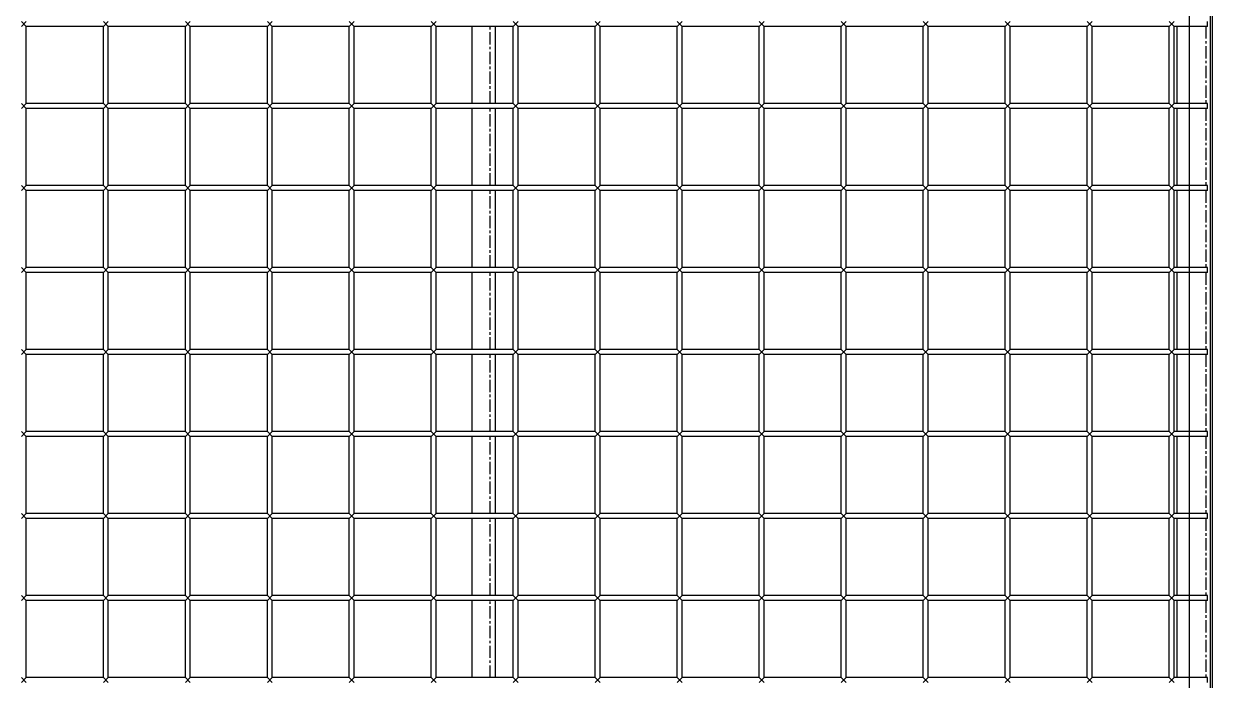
# Model space of a CAD drawing. Header units: millimetres. Extents: x -198529 to 244266, y -64 to 158464.
# Drawn here: x -167931 to -167203, y 120841 to 121241 of the extents above; entities that cross this region are included whole.
import ezdxf

# ---------------------------------------------------------------- set-up
doc = ezdxf.new("R2010")
doc.units = ezdxf.units.MM
doc.linetypes.add('CENTER', pattern=[12, 7.5, -1.5, 1.5, -1.5])
doc.layers.add('0-DCC', color=30, linetype='Continuous')
doc.layers.add('0-DCC-STRUC', color=180, linetype='Continuous')

# ---------------------------------------------------------------- blocks, each defined once
blk = doc.blocks.new('DCC2850x2300(左)')
at = {"color": 0, "linetype": 'Continuous'}
for p, q in [((50640, -74478.48), (50640, -72178.48)), ((50638.5, -72230.88), (50638.5, -74426.08)), ((49913.5, -72506.48), (49916.5, -72503.48)), ((49913.5, -72503.48), (49916.5, -72506.48)), ((49963.5, -72506.48), (49966.5, -72503.48)), ((49963.5, -72503.48), (49966.5, -72506.48)), ((50013.5, -72506.48), (50016.5, -72503.48)), ((50013.5, -72503.48), (50016.5, -72506.48)), ((50063.5, -72506.48), (50066.5, -72503.48)), ((50063.5, -72503.48), (50066.5, -72506.48)), ((50113.5, -72506.48), (50116.5, -72503.48)), ((50113.5, -72503.48), (50116.5, -72506.48)), ((50163.5, -72506.48), (50166.5, -72503.48)), ((50163.5, -72503.48), (50166.5, -72506.48)), ((50213.5, -72506.48), (50216.5, -72503.48)), ((50213.5, -72503.48), (50216.5, -72506.48)), ((50263.5, -72506.48), (50266.5, -72503.48)), ((50263.5, -72503.48), (50266.5, -72506.48)), ((50313.5, -72506.48), (50316.5, -72503.48)), ((50313.5, -72503.48), (50316.5, -72506.48)), ((50363.5, -72506.48), (50366.5, -72503.48)), ((50363.5, -72503.48), (50366.5, -72506.48)), ((50413.5, -72506.48), (50416.5, -72503.48)), ((50413.5, -72503.48), (50416.5, -72506.48)), ((50463.5, -72506.48), (50466.5, -72503.48)), ((50463.5, -72503.48), (50466.5, -72506.48)), ((50513.5, -72506.48), (50516.5, -72503.48)), ((50513.5, -72503.48), (50516.5, -72506.48)), ((50563.5, -72506.48), (50566.5, -72503.48)), ((50563.5, -72503.48), (50566.5, -72506.48)), ((50613.5, -72506.48), (50616.5, -72503.48)), ((50613.5, -72503.48), (50616.5, -72506.48)), ((50637, -72506.48), (50637, -72503.48)), ((49916.5, -72553.48), (49916.5, -72506.48)), ((49963.5, -72506.48), (49916.5, -72506.48)), ((49963.5, -72553.48), (49963.5, -72506.48)), ((49966.5, -72553.48), (49966.5, -72506.48)), ((50013.5, -72506.48), (49966.5, -72506.48)), ((50013.5, -72553.48), (50013.5, -72506.48)), ((50016.5, -72553.48), (50016.5, -72506.48)), ((50063.5, -72506.48), (50016.5, -72506.48)), ((50063.5, -72553.48), (50063.5, -72506.48)), ((50066.5, -72553.48), (50066.5, -72506.48)), ((50113.5, -72506.48), (50066.5, -72506.48)), ((50113.5, -72553.48), (50113.5, -72506.48)), ((50116.5, -72553.48), (50116.5, -72506.48)), ((50163.5, -72506.48), (50116.5, -72506.48)), ((50163.5, -72553.48), (50163.5, -72506.48)), ((50166.5, -72553.48), (50166.5, -72506.48)), ((50213.5, -72506.48), (50166.5, -72506.48)), ((50188.5, -72553.48), (50188.5, -72506.48)), ((50202.5, -72506.48), (50202.5, -72553.48)), ((50213.5, -72553.48), (50213.5, -72506.48)), ((50216.5, -72553.48), (50216.5, -72506.48)), ((50263.5, -72506.48), (50216.5, -72506.48)), ((50263.5, -72553.48), (50263.5, -72506.48)), ((50266.5, -72553.48), (50266.5, -72506.48)), ((50313.5, -72506.48), (50266.5, -72506.48)), ((50313.5, -72553.48), (50313.5, -72506.48)), ((50316.5, -72553.48), (50316.5, -72506.48)), ((50363.5, -72506.48), (50316.5, -72506.48)), ((50363.5, -72553.48), (50363.5, -72506.48)), ((50366.5, -72553.48), (50366.5, -72506.48)), ((50413.5, -72506.48), (50366.5, -72506.48)), ((50413.5, -72553.48), (50413.5, -72506.48)), ((50416.5, -72553.48), (50416.5, -72506.48)), ((50463.5, -72506.48), (50416.5, -72506.48)), ((50463.5, -72553.48), (50463.5, -72506.48)), ((50513.5, -72506.48), (50466.5, -72506.48)), ((50466.5, -72553.48), (50466.5, -72506.48)), ((50513.5, -72553.48), (50513.5, -72506.48)), ((50563.5, -72506.48), (50516.5, -72506.48)), ((50516.5, -72553.48), (50516.5, -72506.48)), ((50563.5, -72553.48), (50563.5, -72506.48)), ((50566.5, -72553.48), (50566.5, -72506.48)), ((50613.5, -72506.48), (50566.5, -72506.48)), ((50613.5, -72553.48), (50613.5, -72506.48)), ((50637, -72506.48), (50616.5, -72506.48)), ((50616.5, -72553.48), (50616.5, -72506.48)), ((50618.5, -72553.48), (50618.5, -72506.48)), ((49913.5, -72556.48), (49916.5, -72553.48)), ((49913.5, -72553.48), (49916.5, -72556.48)), ((49963.5, -72553.48), (49916.5, -72553.48)), ((49963.5, -72556.48), (49966.5, -72553.48)), ((49963.5, -72553.48), (49966.5, -72556.48)), ((50013.5, -72553.48), (49966.5, -72553.48)), ((50013.5, -72556.48), (50016.5, -72553.48)), ((50013.5, -72553.48), (50016.5, -72556.48)), ((50063.5, -72553.48), (50016.5, -72553.48)), ((50063.5, -72556.48), (50066.5, -72553.48)), ((50063.5, -72553.48), (50066.5, -72556.48)), ((50113.5, -72553.48), (50066.5, -72553.48)), ((50113.5, -72556.48), (50116.5, -72553.48)), ((50113.5, -72553.48), (50116.5, -72556.48)), ((50163.5, -72553.48), (50116.5, -72553.48)), ((50163.5, -72556.48), (50166.5, -72553.48)), ((50163.5, -72553.48), (50166.5, -72556.48)), ((50213.5, -72553.48), (50166.5, -72553.48)), ((50213.5, -72556.48), (50216.5, -72553.48)), ((50213.5, -72553.48), (50216.5, -72556.48)), ((50263.5, -72553.48), (50216.5, -72553.48)), ((50263.5, -72556.48), (50266.5, -72553.48)), ((50263.5, -72553.48), (50266.5, -72556.48)), ((50313.5, -72553.48), (50266.5, -72553.48)), ((50313.5, -72556.48), (50316.5, -72553.48)), ((50313.5, -72553.48), (50316.5, -72556.48)), ((50363.5, -72553.48), (50316.5, -72553.48)), ((50363.5, -72556.48), (50366.5, -72553.48)), ((50363.5, -72553.48), (50366.5, -72556.48)), ((50413.5, -72553.48), (50366.5, -72553.48)), ((50413.5, -72556.48), (50416.5, -72553.48)), ((50413.5, -72553.48), (50416.5, -72556.48)), ((50463.5, -72553.48), (50416.5, -72553.48)), ((50463.5, -72556.48), (50466.5, -72553.48)), ((50463.5, -72553.48), (50466.5, -72556.48)), ((50513.5, -72553.48), (50466.5, -72553.48)), ((50513.5, -72556.48), (50516.5, -72553.48)), ((50513.5, -72553.48), (50516.5, -72556.48)), ((50563.5, -72553.48), (50516.5, -72553.48)), ((50563.5, -72556.48), (50566.5, -72553.48)), ((50563.5, -72553.48), (50566.5, -72556.48)), ((50613.5, -72553.48), (50566.5, -72553.48)), ((50613.5, -72556.48), (50616.5, -72553.48)), ((50613.5, -72553.48), (50616.5, -72556.48)), ((50637, -72553.48), (50616.5, -72553.48)), ((50637, -72556.48), (50637, -72553.48)), ((49916.5, -72603.48), (49916.5, -72556.48)), ((49963.5, -72556.48), (49916.5, -72556.48)), ((49963.5, -72603.48), (49963.5, -72556.48)), ((49966.5, -72603.48), (49966.5, -72556.48)), ((50013.5, -72556.48), (49966.5, -72556.48)), ((50013.5, -72603.48), (50013.5, -72556.48)), ((50016.5, -72603.48), (50016.5, -72556.48)), ((50063.5, -72556.48), (50016.5, -72556.48)), ((50063.5, -72603.48), (50063.5, -72556.48)), ((50066.5, -72603.48), (50066.5, -72556.48)), ((50113.5, -72556.48), (50066.5, -72556.48)), ((50113.5, -72603.48), (50113.5, -72556.48)), ((50116.5, -72603.48), (50116.5, -72556.48)), ((50163.5, -72556.48), (50116.5, -72556.48)), ((50163.5, -72603.48), (50163.5, -72556.48)), ((50166.5, -72603.48), (50166.5, -72556.48)), ((50213.5, -72556.48), (50166.5, -72556.48)), ((50188.5, -72603.48), (50188.5, -72556.48)), ((50202.5, -72556.48), (50202.5, -72603.48)), ((50213.5, -72603.48), (50213.5, -72556.48)), ((50216.5, -72603.48), (50216.5, -72556.48)), ((50263.5, -72556.48), (50216.5, -72556.48)), ((50263.5, -72603.48), (50263.5, -72556.48)), ((50266.5, -72603.48), (50266.5, -72556.48)), ((50313.5, -72556.48), (50266.5, -72556.48)), ((50313.5, -72603.48), (50313.5, -72556.48)), ((50316.5, -72603.48), (50316.5, -72556.48)), ((50363.5, -72556.48), (50316.5, -72556.48)), ((50363.5, -72603.48), (50363.5, -72556.48)), ((50366.5, -72603.48), (50366.5, -72556.48)), ((50413.5, -72556.48), (50366.5, -72556.48)), ((50413.5, -72603.48), (50413.5, -72556.48)), ((50416.5, -72603.48), (50416.5, -72556.48)), ((50463.5, -72556.48), (50416.5, -72556.48)), ((50463.5, -72603.48), (50463.5, -72556.48)), ((50513.5, -72556.48), (50466.5, -72556.48)), ((50466.5, -72603.48), (50466.5, -72556.48)), ((50513.5, -72603.48), (50513.5, -72556.48)), ((50563.5, -72556.48), (50516.5, -72556.48)), ((50516.5, -72603.48), (50516.5, -72556.48)), ((50563.5, -72603.48), (50563.5, -72556.48)), ((50566.5, -72603.48), (50566.5, -72556.48)), ((50613.5, -72556.48), (50566.5, -72556.48)), ((50613.5, -72603.48), (50613.5, -72556.48)), ((50637, -72556.48), (50616.5, -72556.48)), ((50616.5, -72603.48), (50616.5, -72556.48)), ((50618.5, -72603.48), (50618.5, -72556.48)), ((49913.5, -72606.48), (49916.5, -72603.48)), ((49913.5, -72603.48), (49916.5, -72606.48)), ((49963.5, -72603.48), (49916.5, -72603.48)), ((49963.5, -72606.48), (49966.5, -72603.48)), ((49963.5, -72603.48), (49966.5, -72606.48)), ((50013.5, -72603.48), (49966.5, -72603.48)), ((50013.5, -72606.48), (50016.5, -72603.48)), ((50013.5, -72603.48), (50016.5, -72606.48)), ((50063.5, -72603.48), (50016.5, -72603.48)), ((50063.5, -72606.48), (50066.5, -72603.48)), ((50063.5, -72603.48), (50066.5, -72606.48)), ((50113.5, -72603.48), (50066.5, -72603.48)), ((50113.5, -72606.48), (50116.5, -72603.48)), ((50113.5, -72603.48), (50116.5, -72606.48)), ((50163.5, -72603.48), (50116.5, -72603.48)), ((50163.5, -72606.48), (50166.5, -72603.48)), ((50163.5, -72603.48), (50166.5, -72606.48)), ((50213.5, -72603.48), (50166.5, -72603.48)), ((50213.5, -72606.48), (50216.5, -72603.48)), ((50213.5, -72603.48), (50216.5, -72606.48)), ((50263.5, -72603.48), (50216.5, -72603.48)), ((50263.5, -72606.48), (50266.5, -72603.48)), ((50263.5, -72603.48), (50266.5, -72606.48)), ((50313.5, -72603.48), (50266.5, -72603.48)), ((50313.5, -72606.48), (50316.5, -72603.48)), ((50313.5, -72603.48), (50316.5, -72606.48)), ((50363.5, -72603.48), (50316.5, -72603.48)), ((50363.5, -72606.48), (50366.5, -72603.48)), ((50363.5, -72603.48), (50366.5, -72606.48)), ((50413.5, -72603.48), (50366.5, -72603.48)), ((50413.5, -72606.48), (50416.5, -72603.48)), ((50413.5, -72603.48), (50416.5, -72606.48)), ((50463.5, -72603.48), (50416.5, -72603.48)), ((50463.5, -72606.48), (50466.5, -72603.48)), ((50463.5, -72603.48), (50466.5, -72606.48)), ((50513.5, -72603.48), (50466.5, -72603.48)), ((50513.5, -72606.48), (50516.5, -72603.48)), ((50513.5, -72603.48), (50516.5, -72606.48)), ((50563.5, -72603.48), (50516.5, -72603.48)), ((50563.5, -72606.48), (50566.5, -72603.48)), ((50563.5, -72603.48), (50566.5, -72606.48)), ((50613.5, -72603.48), (50566.5, -72603.48)), ((50613.5, -72606.48), (50616.5, -72603.48)), ((50613.5, -72603.48), (50616.5, -72606.48)), ((50637, -72603.48), (50616.5, -72603.48)), ((50637, -72606.48), (50637, -72603.48)), ((49916.5, -72653.48), (49916.5, -72606.48)), ((49963.5, -72606.48), (49916.5, -72606.48)), ((49963.5, -72653.48), (49963.5, -72606.48)), ((49966.5, -72653.48), (49966.5, -72606.48)), ((50013.5, -72606.48), (49966.5, -72606.48)), ((50013.5, -72653.48), (50013.5, -72606.48)), ((50016.5, -72653.48), (50016.5, -72606.48)), ((50063.5, -72606.48), (50016.5, -72606.48)), ((50063.5, -72653.48), (50063.5, -72606.48)), ((50066.5, -72653.48), (50066.5, -72606.48)), ((50113.5, -72606.48), (50066.5, -72606.48)), ((50113.5, -72653.48), (50113.5, -72606.48)), ((50116.5, -72653.48), (50116.5, -72606.48)), ((50163.5, -72606.48), (50116.5, -72606.48)), ((50163.5, -72653.48), (50163.5, -72606.48)), ((50166.5, -72653.48), (50166.5, -72606.48)), ((50213.5, -72606.48), (50166.5, -72606.48)), ((50188.5, -72653.48), (50188.5, -72606.48)), ((50202.5, -72606.48), (50202.5, -72653.48)), ((50213.5, -72653.48), (50213.5, -72606.48)), ((50216.5, -72653.48), (50216.5, -72606.48)), ((50263.5, -72606.48), (50216.5, -72606.48)), ((50263.5, -72653.48), (50263.5, -72606.48)), ((50266.5, -72653.48), (50266.5, -72606.48)), ((50313.5, -72606.48), (50266.5, -72606.48)), ((50313.5, -72653.48), (50313.5, -72606.48)), ((50316.5, -72653.48), (50316.5, -72606.48)), ((50363.5, -72606.48), (50316.5, -72606.48)), ((50363.5, -72653.48), (50363.5, -72606.48)), ((50366.5, -72653.48), (50366.5, -72606.48)), ((50413.5, -72606.48), (50366.5, -72606.48)), ((50413.5, -72653.48), (50413.5, -72606.48)), ((50416.5, -72653.48), (50416.5, -72606.48)), ((50463.5, -72606.48), (50416.5, -72606.48)), ((50463.5, -72653.48), (50463.5, -72606.48)), ((50513.5, -72606.48), (50466.5, -72606.48)), ((50466.5, -72653.48), (50466.5, -72606.48)), ((50513.5, -72653.48), (50513.5, -72606.48)), ((50563.5, -72606.48), (50516.5, -72606.48)), ((50516.5, -72653.48), (50516.5, -72606.48)), ((50563.5, -72653.48), (50563.5, -72606.48)), ((50566.5, -72653.48), (50566.5, -72606.48)), ((50613.5, -72606.48), (50566.5, -72606.48)), ((50613.5, -72653.48), (50613.5, -72606.48)), ((50637, -72606.48), (50616.5, -72606.48)), ((50616.5, -72653.48), (50616.5, -72606.48)), ((50618.5, -72653.48), (50618.5, -72606.48)), ((49913.5, -72656.48), (49916.5, -72653.48)), ((49913.5, -72653.48), (49916.5, -72656.48)), ((49963.5, -72653.48), (49916.5, -72653.48)), ((49916.5, -72703.48), (49916.5, -72656.48)), ((49963.5, -72656.48), (49916.5, -72656.48)), ((49963.5, -72656.48), (49966.5, -72653.48)), ((49963.5, -72653.48), (49966.5, -72656.48)), ((49963.5, -72703.48), (49963.5, -72656.48)), ((50013.5, -72653.48), (49966.5, -72653.48)), ((49966.5, -72703.48), (49966.5, -72656.48)), ((50013.5, -72656.48), (49966.5, -72656.48)), ((50013.5, -72656.48), (50016.5, -72653.48)), ((50013.5, -72653.48), (50016.5, -72656.48)), ((50013.5, -72703.48), (50013.5, -72656.48)), ((50063.5, -72653.48), (50016.5, -72653.48)), ((50016.5, -72703.48), (50016.5, -72656.48)), ((50063.5, -72656.48), (50016.5, -72656.48)), ((50063.5, -72656.48), (50066.5, -72653.48)), ((50063.5, -72653.48), (50066.5, -72656.48)), ((50063.5, -72703.48), (50063.5, -72656.48)), ((50113.5, -72653.48), (50066.5, -72653.48)), ((50066.5, -72703.48), (50066.5, -72656.48)), ((50113.5, -72656.48), (50066.5, -72656.48)), ((50113.5, -72656.48), (50116.5, -72653.48)), ((50113.5, -72653.48), (50116.5, -72656.48)), ((50113.5, -72703.48), (50113.5, -72656.48)), ((50163.5, -72653.48), (50116.5, -72653.48)), ((50116.5, -72703.48), (50116.5, -72656.48)), ((50163.5, -72656.48), (50116.5, -72656.48)), ((50163.5, -72656.48), (50166.5, -72653.48)), ((50163.5, -72653.48), (50166.5, -72656.48)), ((50163.5, -72703.48), (50163.5, -72656.48)), ((50213.5, -72653.48), (50166.5, -72653.48)), ((50166.5, -72703.48), (50166.5, -72656.48)), ((50213.5, -72656.48), (50166.5, -72656.48)), ((50188.5, -72703.48), (50188.5, -72656.48)), ((50202.5, -72656.48), (50202.5, -72703.48)), ((50213.5, -72656.48), (50216.5, -72653.48)), ((50213.5, -72653.48), (50216.5, -72656.48)), ((50213.5, -72703.48), (50213.5, -72656.48)), ((50263.5, -72653.48), (50216.5, -72653.48)), ((50216.5, -72703.48), (50216.5, -72656.48)), ((50263.5, -72656.48), (50216.5, -72656.48)), ((50263.5, -72656.48), (50266.5, -72653.48)), ((50263.5, -72653.48), (50266.5, -72656.48)), ((50263.5, -72703.48), (50263.5, -72656.48)), ((50313.5, -72653.48), (50266.5, -72653.48)), ((50266.5, -72703.48), (50266.5, -72656.48)), ((50313.5, -72656.48), (50266.5, -72656.48)), ((50313.5, -72656.48), (50316.5, -72653.48)), ((50313.5, -72653.48), (50316.5, -72656.48)), ((50313.5, -72703.48), (50313.5, -72656.48)), ((50363.5, -72653.48), (50316.5, -72653.48)), ((50316.5, -72703.48), (50316.5, -72656.48)), ((50363.5, -72656.48), (50316.5, -72656.48)), ((50363.5, -72656.48), (50366.5, -72653.48)), ((50363.5, -72653.48), (50366.5, -72656.48)), ((50363.5, -72703.48), (50363.5, -72656.48)), ((50413.5, -72653.48), (50366.5, -72653.48)), ((50413.5, -72656.48), (50366.5, -72656.48)), ((50366.5, -72703.48), (50366.5, -72656.48)), ((50413.5, -72656.48), (50416.5, -72653.48)), ((50413.5, -72653.48), (50416.5, -72656.48)), ((50413.5, -72703.48), (50413.5, -72656.48)), ((50463.5, -72653.48), (50416.5, -72653.48)), ((50463.5, -72656.48), (50416.5, -72656.48)), ((50416.5, -72703.48), (50416.5, -72656.48)), ((50463.5, -72656.48), (50466.5, -72653.48)), ((50463.5, -72653.48), (50466.5, -72656.48)), ((50463.5, -72703.48), (50463.5, -72656.48)), ((50513.5, -72653.48), (50466.5, -72653.48)), ((50513.5, -72656.48), (50466.5, -72656.48)), ((50466.5, -72703.48), (50466.5, -72656.48)), ((50513.5, -72656.48), (50516.5, -72653.48)), ((50513.5, -72653.48), (50516.5, -72656.48)), ((50513.5, -72703.48), (50513.5, -72656.48)), ((50563.5, -72653.48), (50516.5, -72653.48)), ((50563.5, -72656.48), (50516.5, -72656.48)), ((50516.5, -72703.48), (50516.5, -72656.48)), ((50563.5, -72656.48), (50566.5, -72653.48)), ((50563.5, -72653.48), (50566.5, -72656.48)), ((50563.5, -72703.48), (50563.5, -72656.48)), ((50613.5, -72653.48), (50566.5, -72653.48)), ((50566.5, -72703.48), (50566.5, -72656.48)), ((50613.5, -72656.48), (50566.5, -72656.48)), ((50613.5, -72656.48), (50616.5, -72653.48)), ((50613.5, -72653.48), (50616.5, -72656.48)), ((50613.5, -72703.48), (50613.5, -72656.48)), ((50637, -72653.48), (50616.5, -72653.48)), ((50637, -72656.48), (50616.5, -72656.48)), ((50616.5, -72703.48), (50616.5, -72656.48)), ((50618.5, -72703.48), (50618.5, -72656.48)), ((50637, -72656.48), (50637, -72653.48)), ((49913.5, -72706.48), (49916.5, -72703.48)), ((49913.5, -72703.48), (49916.5, -72706.48)), ((49963.5, -72703.48), (49916.5, -72703.48)), ((49916.5, -72753.48), (49916.5, -72706.48)), ((49963.5, -72706.48), (49916.5, -72706.48)), ((49963.5, -72706.48), (49966.5, -72703.48)), ((49963.5, -72703.48), (49966.5, -72706.48)), ((49963.5, -72753.48), (49963.5, -72706.48)), ((50013.5, -72703.48), (49966.5, -72703.48)), ((49966.5, -72753.48), (49966.5, -72706.48)), ((50013.5, -72706.48), (49966.5, -72706.48)), ((50013.5, -72706.48), (50016.5, -72703.48)), ((50013.5, -72703.48), (50016.5, -72706.48)), ((50013.5, -72753.48), (50013.5, -72706.48)), ((50063.5, -72703.48), (50016.5, -72703.48)), ((50016.5, -72753.48), (50016.5, -72706.48)), ((50063.5, -72706.48), (50016.5, -72706.48)), ((50063.5, -72706.48), (50066.5, -72703.48)), ((50063.5, -72703.48), (50066.5, -72706.48)), ((50063.5, -72753.48), (50063.5, -72706.48)), ((50113.5, -72703.48), (50066.5, -72703.48)), ((50066.5, -72753.48), (50066.5, -72706.48)), ((50113.5, -72706.48), (50066.5, -72706.48)), ((50113.5, -72706.48), (50116.5, -72703.48)), ((50113.5, -72703.48), (50116.5, -72706.48)), ((50113.5, -72753.48), (50113.5, -72706.48)), ((50163.5, -72703.48), (50116.5, -72703.48)), ((50116.5, -72753.48), (50116.5, -72706.48)), ((50163.5, -72706.48), (50116.5, -72706.48)), ((50163.5, -72706.48), (50166.5, -72703.48)), ((50163.5, -72703.48), (50166.5, -72706.48)), ((50163.5, -72753.48), (50163.5, -72706.48)), ((50213.5, -72703.48), (50166.5, -72703.48)), ((50166.5, -72753.48), (50166.5, -72706.48)), ((50213.5, -72706.48), (50166.5, -72706.48)), ((50188.5, -72753.48), (50188.5, -72706.48)), ((50202.5, -72706.48), (50202.5, -72753.48)), ((50213.5, -72706.48), (50216.5, -72703.48)), ((50213.5, -72703.48), (50216.5, -72706.48)), ((50213.5, -72753.48), (50213.5, -72706.48)), ((50263.5, -72703.48), (50216.5, -72703.48)), ((50216.5, -72753.48), (50216.5, -72706.48)), ((50263.5, -72706.48), (50216.5, -72706.48)), ((50263.5, -72706.48), (50266.5, -72703.48)), ((50263.5, -72703.48), (50266.5, -72706.48)), ((50263.5, -72753.48), (50263.5, -72706.48)), ((50313.5, -72703.48), (50266.5, -72703.48)), ((50266.5, -72753.48), (50266.5, -72706.48)), ((50313.5, -72706.48), (50266.5, -72706.48)), ((50313.5, -72706.48), (50316.5, -72703.48)), ((50313.5, -72703.48), (50316.5, -72706.48)), ((50313.5, -72753.48), (50313.5, -72706.48)), ((50363.5, -72703.48), (50316.5, -72703.48)), ((50316.5, -72753.48), (50316.5, -72706.48)), ((50363.5, -72706.48), (50316.5, -72706.48)), ((50363.5, -72706.48), (50366.5, -72703.48)), ((50363.5, -72703.48), (50366.5, -72706.48)), ((50363.5, -72753.48), (50363.5, -72706.48)), ((50413.5, -72703.48), (50366.5, -72703.48)), ((50413.5, -72706.48), (50366.5, -72706.48)), ((50366.5, -72753.48), (50366.5, -72706.48)), ((50413.5, -72706.48), (50416.5, -72703.48)), ((50413.5, -72703.48), (50416.5, -72706.48)), ((50413.5, -72753.48), (50413.5, -72706.48)), ((50463.5, -72703.48), (50416.5, -72703.48)), ((50463.5, -72706.48), (50416.5, -72706.48)), ((50416.5, -72753.48), (50416.5, -72706.48)), ((50463.5, -72706.48), (50466.5, -72703.48)), ((50463.5, -72703.48), (50466.5, -72706.48)), ((50463.5, -72753.48), (50463.5, -72706.48)), ((50513.5, -72703.48), (50466.5, -72703.48)), ((50513.5, -72706.48), (50466.5, -72706.48)), ((50466.5, -72753.48), (50466.5, -72706.48)), ((50513.5, -72706.48), (50516.5, -72703.48)), ((50513.5, -72703.48), (50516.5, -72706.48)), ((50513.5, -72753.48), (50513.5, -72706.48)), ((50563.5, -72703.48), (50516.5, -72703.48)), ((50563.5, -72706.48), (50516.5, -72706.48)), ((50516.5, -72753.48), (50516.5, -72706.48)), ((50563.5, -72706.48), (50566.5, -72703.48)), ((50563.5, -72703.48), (50566.5, -72706.48)), ((50563.5, -72753.48), (50563.5, -72706.48)), ((50613.5, -72703.48), (50566.5, -72703.48)), ((50566.5, -72753.48), (50566.5, -72706.48)), ((50613.5, -72706.48), (50566.5, -72706.48)), ((50613.5, -72706.48), (50616.5, -72703.48)), ((50613.5, -72703.48), (50616.5, -72706.48)), ((50613.5, -72753.48), (50613.5, -72706.48)), ((50637, -72703.48), (50616.5, -72703.48)), ((50637, -72706.48), (50616.5, -72706.48)), ((50616.5, -72753.48), (50616.5, -72706.48)), ((50618.5, -72753.48), (50618.5, -72706.48)), ((50637, -72706.48), (50637, -72703.48)), ((49913.5, -72756.48), (49916.5, -72753.48)), ((49913.5, -72753.48), (49916.5, -72756.48)), ((49963.5, -72753.48), (49916.5, -72753.48)), ((49916.5, -72803.48), (49916.5, -72756.48)), ((49963.5, -72756.48), (49916.5, -72756.48)), ((49963.5, -72756.48), (49966.5, -72753.48)), ((49963.5, -72753.48), (49966.5, -72756.48)), ((49963.5, -72803.48), (49963.5, -72756.48)), ((50013.5, -72753.48), (49966.5, -72753.48)), ((49966.5, -72803.48), (49966.5, -72756.48)), ((50013.5, -72756.48), (49966.5, -72756.48)), ((50013.5, -72756.48), (50016.5, -72753.48)), ((50013.5, -72753.48), (50016.5, -72756.48)), ((50013.5, -72803.48), (50013.5, -72756.48)), ((50063.5, -72753.48), (50016.5, -72753.48)), ((50016.5, -72803.48), (50016.5, -72756.48)), ((50063.5, -72756.48), (50016.5, -72756.48)), ((50063.5, -72756.48), (50066.5, -72753.48)), ((50063.5, -72753.48), (50066.5, -72756.48)), ((50063.5, -72803.48), (50063.5, -72756.48)), ((50113.5, -72753.48), (50066.5, -72753.48)), ((50066.5, -72803.48), (50066.5, -72756.48)), ((50113.5, -72756.48), (50066.5, -72756.48)), ((50113.5, -72756.48), (50116.5, -72753.48)), ((50113.5, -72753.48), (50116.5, -72756.48)), ((50113.5, -72803.48), (50113.5, -72756.48)), ((50163.5, -72753.48), (50116.5, -72753.48)), ((50116.5, -72803.48), (50116.5, -72756.48)), ((50163.5, -72756.48), (50116.5, -72756.48)), ((50163.5, -72756.48), (50166.5, -72753.48)), ((50163.5, -72753.48), (50166.5, -72756.48)), ((50163.5, -72803.48), (50163.5, -72756.48)), ((50213.5, -72753.48), (50166.5, -72753.48)), ((50166.5, -72803.48), (50166.5, -72756.48)), ((50213.5, -72756.48), (50166.5, -72756.48)), ((50188.5, -72803.48), (50188.5, -72756.48)), ((50202.5, -72756.48), (50202.5, -72803.48)), ((50213.5, -72756.48), (50216.5, -72753.48)), ((50213.5, -72753.48), (50216.5, -72756.48)), ((50213.5, -72803.48), (50213.5, -72756.48)), ((50263.5, -72753.48), (50216.5, -72753.48)), ((50263.5, -72756.48), (50216.5, -72756.48)), ((50216.5, -72803.48), (50216.5, -72756.48)), ((50263.5, -72756.48), (50266.5, -72753.48)), ((50263.5, -72753.48), (50266.5, -72756.48)), ((50263.5, -72803.48), (50263.5, -72756.48)), ((50313.5, -72753.48), (50266.5, -72753.48)), ((50313.5, -72756.48), (50266.5, -72756.48)), ((50266.5, -72803.48), (50266.5, -72756.48)), ((50313.5, -72756.48), (50316.5, -72753.48)), ((50313.5, -72753.48), (50316.5, -72756.48)), ((50313.5, -72803.48), (50313.5, -72756.48)), ((50363.5, -72753.48), (50316.5, -72753.48)), ((50363.5, -72756.48), (50316.5, -72756.48)), ((50316.5, -72803.48), (50316.5, -72756.48)), ((50363.5, -72756.48), (50366.5, -72753.48)), ((50363.5, -72753.48), (50366.5, -72756.48)), ((50363.5, -72803.48), (50363.5, -72756.48)), ((50413.5, -72753.48), (50366.5, -72753.48)), ((50413.5, -72756.48), (50366.5, -72756.48)), ((50366.5, -72803.48), (50366.5, -72756.48)), ((50413.5, -72756.48), (50416.5, -72753.48)), ((50413.5, -72753.48), (50416.5, -72756.48)), ((50413.5, -72803.48), (50413.5, -72756.48)), ((50463.5, -72753.48), (50416.5, -72753.48)), ((50463.5, -72756.48), (50416.5, -72756.48)), ((50416.5, -72803.48), (50416.5, -72756.48)), ((50463.5, -72756.48), (50466.5, -72753.48)), ((50463.5, -72753.48), (50466.5, -72756.48)), ((50463.5, -72803.48), (50463.5, -72756.48)), ((50513.5, -72753.48), (50466.5, -72753.48)), ((50513.5, -72756.48), (50466.5, -72756.48)), ((50466.5, -72803.48), (50466.5, -72756.48)), ((50513.5, -72756.48), (50516.5, -72753.48)), ((50513.5, -72753.48), (50516.5, -72756.48)), ((50513.5, -72803.48), (50513.5, -72756.48)), ((50563.5, -72753.48), (50516.5, -72753.48)), ((50563.5, -72756.48), (50516.5, -72756.48)), ((50516.5, -72803.48), (50516.5, -72756.48)), ((50563.5, -72756.48), (50566.5, -72753.48)), ((50563.5, -72753.48), (50566.5, -72756.48)), ((50563.5, -72803.48), (50563.5, -72756.48)), ((50613.5, -72753.48), (50566.5, -72753.48)), ((50566.5, -72803.48), (50566.5, -72756.48)), ((50613.5, -72756.48), (50566.5, -72756.48)), ((50613.5, -72756.48), (50616.5, -72753.48)), ((50613.5, -72753.48), (50616.5, -72756.48)), ((50613.5, -72803.48), (50613.5, -72756.48)), ((50637, -72753.48), (50616.5, -72753.48)), ((50637, -72756.48), (50616.5, -72756.48)), ((50616.5, -72803.48), (50616.5, -72756.48)), ((50618.5, -72803.48), (50618.5, -72756.48)), ((50637, -72756.48), (50637, -72753.48)), ((49913.5, -72806.48), (49916.5, -72803.48)), ((49913.5, -72803.48), (49916.5, -72806.48)), ((49963.5, -72803.48), (49916.5, -72803.48)), ((49916.5, -72853.48), (49916.5, -72806.48)), ((49963.5, -72806.48), (49916.5, -72806.48)), ((49963.5, -72806.48), (49966.5, -72803.48)), ((49963.5, -72803.48), (49966.5, -72806.48)), ((49963.5, -72853.48), (49963.5, -72806.48)), ((50013.5, -72803.48), (49966.5, -72803.48)), ((49966.5, -72853.48), (49966.5, -72806.48)), ((50013.5, -72806.48), (49966.5, -72806.48)), ((50013.5, -72806.48), (50016.5, -72803.48)), ((50013.5, -72803.48), (50016.5, -72806.48)), ((50013.5, -72853.48), (50013.5, -72806.48)), ((50063.5, -72803.48), (50016.5, -72803.48)), ((50016.5, -72853.48), (50016.5, -72806.48)), ((50063.5, -72806.48), (50016.5, -72806.48)), ((50063.5, -72806.48), (50066.5, -72803.48)), ((50063.5, -72803.48), (50066.5, -72806.48)), ((50063.5, -72853.48), (50063.5, -72806.48)), ((50113.5, -72803.48), (50066.5, -72803.48)), ((50066.5, -72853.48), (50066.5, -72806.48)), ((50113.5, -72806.48), (50066.5, -72806.48)), ((50113.5, -72806.48), (50116.5, -72803.48)), ((50113.5, -72803.48), (50116.5, -72806.48)), ((50113.5, -72853.48), (50113.5, -72806.48)), ((50163.5, -72803.48), (50116.5, -72803.48)), ((50116.5, -72853.48), (50116.5, -72806.48)), ((50163.5, -72806.48), (50116.5, -72806.48)), ((50163.5, -72806.48), (50166.5, -72803.48)), ((50163.5, -72803.48), (50166.5, -72806.48)), ((50163.5, -72853.48), (50163.5, -72806.48)), ((50213.5, -72803.48), (50166.5, -72803.48)), ((50166.5, -72853.48), (50166.5, -72806.48)), ((50213.5, -72806.48), (50166.5, -72806.48)), ((50188.5, -72853.48), (50188.5, -72806.48)), ((50202.5, -72806.48), (50202.5, -72853.48)), ((50213.5, -72806.48), (50216.5, -72803.48)), ((50213.5, -72803.48), (50216.5, -72806.48)), ((50213.5, -72853.48), (50213.5, -72806.48)), ((50263.5, -72803.48), (50216.5, -72803.48)), ((50263.5, -72806.48), (50216.5, -72806.48)), ((50216.5, -72853.48), (50216.5, -72806.48)), ((50263.5, -72806.48), (50266.5, -72803.48)), ((50263.5, -72803.48), (50266.5, -72806.48)), ((50263.5, -72853.48), (50263.5, -72806.48)), ((50313.5, -72803.48), (50266.5, -72803.48)), ((50313.5, -72806.48), (50266.5, -72806.48)), ((50266.5, -72853.48), (50266.5, -72806.48)), ((50313.5, -72806.48), (50316.5, -72803.48)), ((50313.5, -72803.48), (50316.5, -72806.48)), ((50313.5, -72853.48), (50313.5, -72806.48)), ((50363.5, -72803.48), (50316.5, -72803.48)), ((50363.5, -72806.48), (50316.5, -72806.48)), ((50316.5, -72853.48), (50316.5, -72806.48)), ((50363.5, -72806.48), (50366.5, -72803.48)), ((50363.5, -72803.48), (50366.5, -72806.48)), ((50363.5, -72853.48), (50363.5, -72806.48)), ((50413.5, -72803.48), (50366.5, -72803.48)), ((50413.5, -72806.48), (50366.5, -72806.48)), ((50366.5, -72853.48), (50366.5, -72806.48)), ((50413.5, -72806.48), (50416.5, -72803.48)), ((50413.5, -72803.48), (50416.5, -72806.48)), ((50413.5, -72853.48), (50413.5, -72806.48)), ((50463.5, -72803.48), (50416.5, -72803.48)), ((50463.5, -72806.48), (50416.5, -72806.48)), ((50416.5, -72853.48), (50416.5, -72806.48)), ((50463.5, -72806.48), (50466.5, -72803.48)), ((50463.5, -72803.48), (50466.5, -72806.48)), ((50463.5, -72853.48), (50463.5, -72806.48)), ((50513.5, -72803.48), (50466.5, -72803.48)), ((50513.5, -72806.48), (50466.5, -72806.48)), ((50466.5, -72853.48), (50466.5, -72806.48)), ((50513.5, -72806.48), (50516.5, -72803.48)), ((50513.5, -72803.48), (50516.5, -72806.48)), ((50513.5, -72853.48), (50513.5, -72806.48)), ((50563.5, -72803.48), (50516.5, -72803.48)), ((50563.5, -72806.48), (50516.5, -72806.48)), ((50516.5, -72853.48), (50516.5, -72806.48)), ((50563.5, -72806.48), (50566.5, -72803.48)), ((50563.5, -72803.48), (50566.5, -72806.48)), ((50563.5, -72853.48), (50563.5, -72806.48)), ((50613.5, -72803.48), (50566.5, -72803.48)), ((50566.5, -72853.48), (50566.5, -72806.48)), ((50613.5, -72806.48), (50566.5, -72806.48)), ((50613.5, -72806.48), (50616.5, -72803.48)), ((50613.5, -72803.48), (50616.5, -72806.48)), ((50613.5, -72853.48), (50613.5, -72806.48)), ((50637, -72803.48), (50616.5, -72803.48)), ((50637, -72806.48), (50616.5, -72806.48)), ((50616.5, -72853.48), (50616.5, -72806.48)), ((50618.5, -72853.48), (50618.5, -72806.48)), ((50637, -72806.48), (50637, -72803.48)), ((49913.5, -72856.48), (49916.5, -72853.48)), ((49913.5, -72853.48), (49916.5, -72856.48)), ((49963.5, -72853.48), (49916.5, -72853.48)), ((49916.5, -72903.48), (49916.5, -72856.48)), ((49963.5, -72856.48), (49916.5, -72856.48)), ((49963.5, -72856.48), (49966.5, -72853.48)), ((49963.5, -72853.48), (49966.5, -72856.48)), ((49963.5, -72903.48), (49963.5, -72856.48)), ((50013.5, -72853.48), (49966.5, -72853.48)), ((49966.5, -72903.48), (49966.5, -72856.48)), ((50013.5, -72856.48), (49966.5, -72856.48)), ((50013.5, -72856.48), (50016.5, -72853.48)), ((50013.5, -72853.48), (50016.5, -72856.48)), ((50013.5, -72903.48), (50013.5, -72856.48)), ((50063.5, -72853.48), (50016.5, -72853.48)), ((50016.5, -72903.48), (50016.5, -72856.48)), ((50063.5, -72856.48), (50016.5, -72856.48)), ((50063.5, -72856.48), (50066.5, -72853.48)), ((50063.5, -72853.48), (50066.5, -72856.48)), ((50063.5, -72903.48), (50063.5, -72856.48)), ((50113.5, -72853.48), (50066.5, -72853.48)), ((50066.5, -72903.48), (50066.5, -72856.48)), ((50113.5, -72856.48), (50066.5, -72856.48)), ((50113.5, -72856.48), (50116.5, -72853.48)), ((50113.5, -72853.48), (50116.5, -72856.48)), ((50113.5, -72903.48), (50113.5, -72856.48)), ((50163.5, -72853.48), (50116.5, -72853.48)), ((50116.5, -72903.48), (50116.5, -72856.48)), ((50163.5, -72856.48), (50116.5, -72856.48)), ((50163.5, -72856.48), (50166.5, -72853.48)), ((50163.5, -72853.48), (50166.5, -72856.48)), ((50163.5, -72903.48), (50163.5, -72856.48)), ((50213.5, -72853.48), (50166.5, -72853.48)), ((50166.5, -72903.48), (50166.5, -72856.48)), ((50213.5, -72856.48), (50166.5, -72856.48)), ((50188.5, -72903.48), (50188.5, -72856.48)), ((50202.5, -72856.48), (50202.5, -72903.48)), ((50213.5, -72856.48), (50216.5, -72853.48)), ((50213.5, -72853.48), (50216.5, -72856.48)), ((50213.5, -72903.48), (50213.5, -72856.48)), ((50263.5, -72853.48), (50216.5, -72853.48)), ((50263.5, -72856.48), (50216.5, -72856.48)), ((50216.5, -72903.48), (50216.5, -72856.48)), ((50263.5, -72856.48), (50266.5, -72853.48)), ((50263.5, -72853.48), (50266.5, -72856.48)), ((50263.5, -72903.48), (50263.5, -72856.48)), ((50313.5, -72853.48), (50266.5, -72853.48)), ((50313.5, -72856.48), (50266.5, -72856.48)), ((50266.5, -72903.48), (50266.5, -72856.48)), ((50313.5, -72856.48), (50316.5, -72853.48)), ((50313.5, -72853.48), (50316.5, -72856.48)), ((50313.5, -72903.48), (50313.5, -72856.48)), ((50363.5, -72853.48), (50316.5, -72853.48)), ((50363.5, -72856.48), (50316.5, -72856.48)), ((50316.5, -72903.48), (50316.5, -72856.48)), ((50363.5, -72856.48), (50366.5, -72853.48)), ((50363.5, -72853.48), (50366.5, -72856.48)), ((50363.5, -72903.48), (50363.5, -72856.48)), ((50413.5, -72853.48), (50366.5, -72853.48)), ((50413.5, -72856.48), (50366.5, -72856.48)), ((50366.5, -72903.48), (50366.5, -72856.48)), ((50413.5, -72856.48), (50416.5, -72853.48)), ((50413.5, -72853.48), (50416.5, -72856.48)), ((50413.5, -72903.48), (50413.5, -72856.48)), ((50463.5, -72853.48), (50416.5, -72853.48)), ((50463.5, -72856.48), (50416.5, -72856.48)), ((50416.5, -72903.48), (50416.5, -72856.48)), ((50463.5, -72856.48), (50466.5, -72853.48)), ((50463.5, -72853.48), (50466.5, -72856.48)), ((50463.5, -72903.48), (50463.5, -72856.48)), ((50513.5, -72853.48), (50466.5, -72853.48)), ((50513.5, -72856.48), (50466.5, -72856.48)), ((50466.5, -72903.48), (50466.5, -72856.48)), ((50513.5, -72856.48), (50516.5, -72853.48)), ((50513.5, -72853.48), (50516.5, -72856.48)), ((50513.5, -72903.48), (50513.5, -72856.48)), ((50563.5, -72853.48), (50516.5, -72853.48)), ((50563.5, -72856.48), (50516.5, -72856.48)), ((50516.5, -72903.48), (50516.5, -72856.48)), ((50563.5, -72856.48), (50566.5, -72853.48)), ((50563.5, -72853.48), (50566.5, -72856.48)), ((50563.5, -72903.48), (50563.5, -72856.48)), ((50613.5, -72853.48), (50566.5, -72853.48)), ((50566.5, -72903.48), (50566.5, -72856.48)), ((50613.5, -72856.48), (50566.5, -72856.48)), ((50613.5, -72856.48), (50616.5, -72853.48)), ((50613.5, -72853.48), (50616.5, -72856.48)), ((50613.5, -72903.48), (50613.5, -72856.48)), ((50637, -72853.48), (50616.5, -72853.48)), ((50637, -72856.48), (50616.5, -72856.48)), ((50616.5, -72903.48), (50616.5, -72856.48)), ((50618.5, -72903.48), (50618.5, -72856.48)), ((50637, -72856.48), (50637, -72853.48)), ((49913.5, -72906.48), (49916.5, -72903.48)), ((49913.5, -72903.48), (49916.5, -72906.48)), ((49963.5, -72903.48), (49916.5, -72903.48)), ((49963.5, -72906.48), (49966.5, -72903.48)), ((49963.5, -72903.48), (49966.5, -72906.48)), ((50013.5, -72903.48), (49966.5, -72903.48)), ((50013.5, -72906.48), (50016.5, -72903.48)), ((50013.5, -72903.48), (50016.5, -72906.48)), ((50063.5, -72903.48), (50016.5, -72903.48)), ((50063.5, -72906.48), (50066.5, -72903.48)), ((50063.5, -72903.48), (50066.5, -72906.48)), ((50113.5, -72903.48), (50066.5, -72903.48)), ((50113.5, -72906.48), (50116.5, -72903.48)), ((50113.5, -72903.48), (50116.5, -72906.48)), ((50163.5, -72903.48), (50116.5, -72903.48)), ((50163.5, -72906.48), (50166.5, -72903.48)), ((50163.5, -72903.48), (50166.5, -72906.48)), ((50213.5, -72903.48), (50166.5, -72903.48)), ((50213.5, -72906.48), (50216.5, -72903.48)), ((50213.5, -72903.48), (50216.5, -72906.48)), ((50263.5, -72903.48), (50216.5, -72903.48)), ((50263.5, -72906.48), (50266.5, -72903.48)), ((50263.5, -72903.48), (50266.5, -72906.48)), ((50313.5, -72903.48), (50266.5, -72903.48)), ((50313.5, -72906.48), (50316.5, -72903.48)), ((50313.5, -72903.48), (50316.5, -72906.48)), ((50363.5, -72903.48), (50316.5, -72903.48)), ((50363.5, -72906.48), (50366.5, -72903.48)), ((50363.5, -72903.48), (50366.5, -72906.48)), ((50413.5, -72903.48), (50366.5, -72903.48)), ((50413.5, -72906.48), (50416.5, -72903.48)), ((50413.5, -72903.48), (50416.5, -72906.48)), ((50463.5, -72903.48), (50416.5, -72903.48)), ((50463.5, -72906.48), (50466.5, -72903.48)), ((50463.5, -72903.48), (50466.5, -72906.48)), ((50513.5, -72903.48), (50466.5, -72903.48)), ((50513.5, -72906.48), (50516.5, -72903.48)), ((50513.5, -72903.48), (50516.5, -72906.48)), ((50563.5, -72903.48), (50516.5, -72903.48)), ((50563.5, -72906.48), (50566.5, -72903.48)), ((50563.5, -72903.48), (50566.5, -72906.48)), ((50613.5, -72903.48), (50566.5, -72903.48)), ((50613.5, -72906.48), (50616.5, -72903.48)), ((50613.5, -72903.48), (50616.5, -72906.48)), ((50637, -72903.48), (50616.5, -72903.48)), ((50637, -72906.48), (50637, -72903.48))]:
    blk.add_line(p, q, dxfattribs=at)
at = {"color": 0, "linetype": 'CENTER'}
for p, q in [((50199.5, -72553.48), (50199.5, -72506.48)), ((50636, -72506.48), (50636, -72553.48)), ((50199.5, -72603.48), (50199.5, -72556.48)), ((50636, -72556.48), (50636, -72603.48)), ((50199.5, -72653.48), (50199.5, -72606.48)), ((50636, -72606.48), (50636, -72653.48)), ((50199.5, -72703.48), (50199.5, -72656.48)), ((50636, -72656.48), (50636, -72703.48)), ((50199.5, -72753.48), (50199.5, -72706.48)), ((50636, -72706.48), (50636, -72753.48)), ((50199.5, -72803.48), (50199.5, -72756.48)), ((50636, -72756.48), (50636, -72803.48)), ((50199.5, -72853.48), (50199.5, -72806.48)), ((50636, -72806.48), (50636, -72853.48)), ((50199.5, -72903.48), (50199.5, -72856.48)), ((50636, -72856.48), (50636, -72903.48))]:
    blk.add_line(p, q, dxfattribs=at)

msp = doc.modelspace()

# ---------------------------------------------------------------- linework, layer by layer
at = {"layer": '0-DCC-STRUC'}
msp.add_lwpolyline([(-167070.04, 121497.01), (-167070.04, 119337.01), (-167220.04, 119337.01), (-167220.04, 121497.01)], close=True, dxfattribs=at)

# ---------------------------------------------------------------- block references
at = {"layer": '0-DCC'}
msp.add_blockref('DCC2850x2300(左)', (-217846, 193745.49), dxfattribs=at)

doc.saveas('drawing.dxf')
